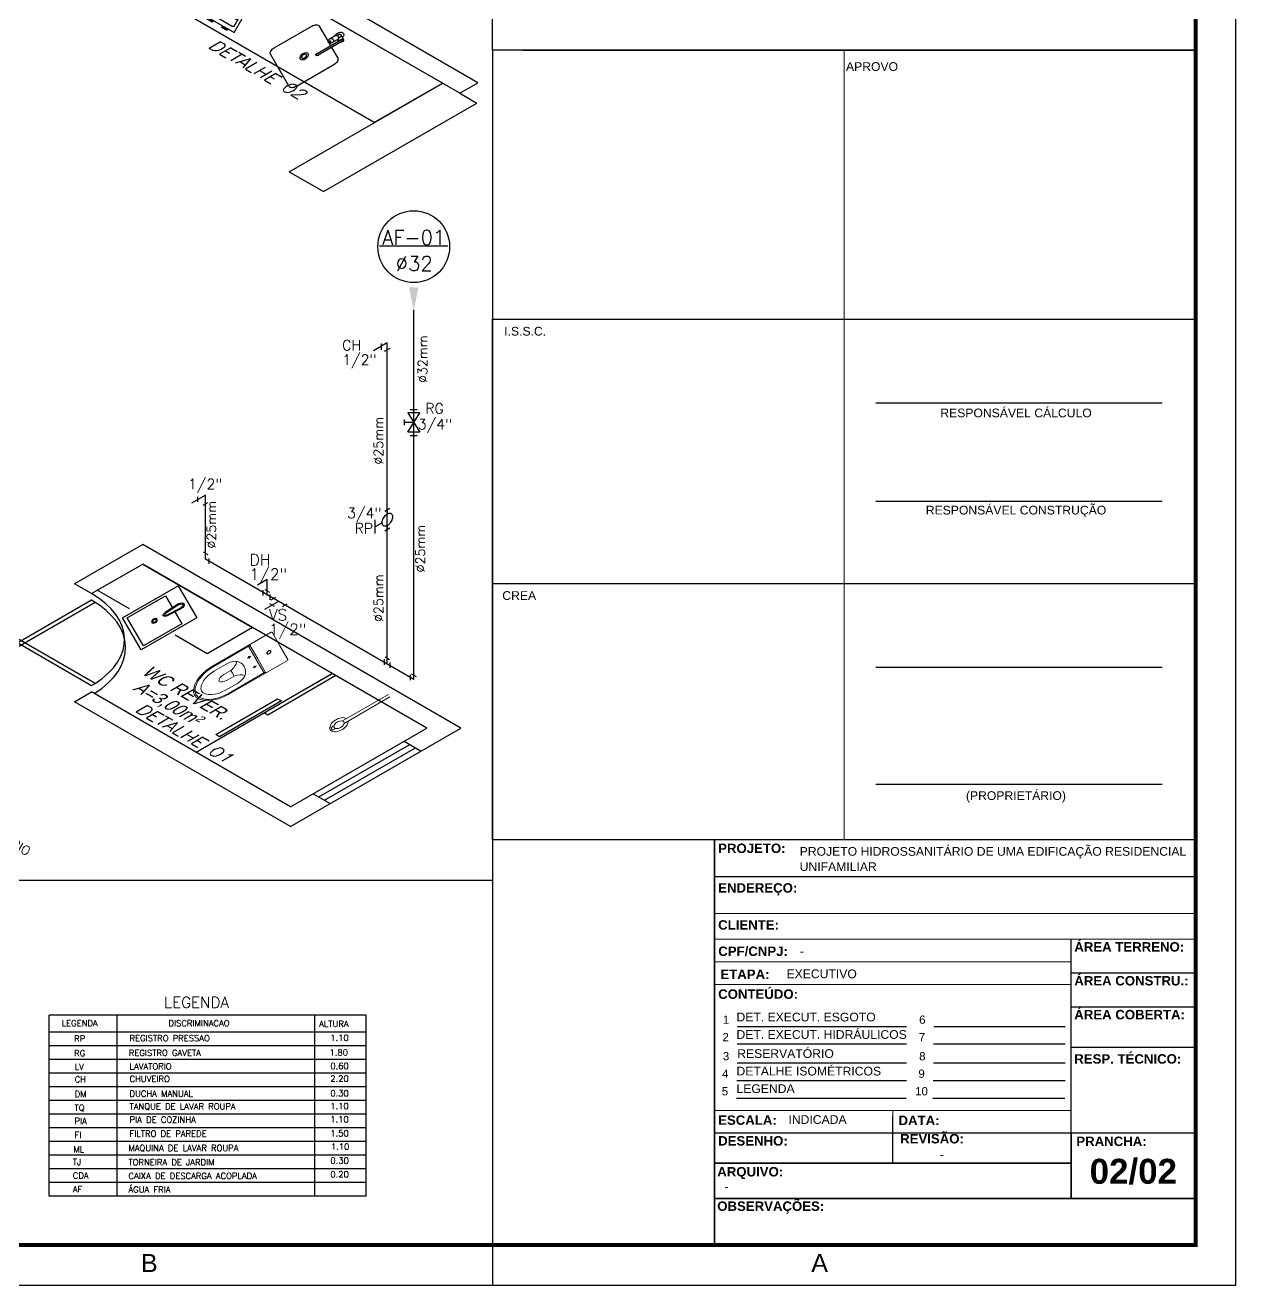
# Model space of a CAD drawing. Header units: millimetres. Extents: x -336 to -33, y -135 to 770.
# Drawn here: x -282.1 to -251.97, y 636.9 to 668.27 of the extents above; entities that cross this region are included whole.
import ezdxf
from ezdxf.enums import TextEntityAlignment as Align

# ---------------------------------------------------------------- set-up
doc = ezdxf.new("R2010")
doc.units = ezdxf.units.MM
doc.header["$LTSCALE"] = 50
doc.header["$MEASUREMENT"] = 0
doc.linetypes.add('CONTINU', pattern=[0])
doc.linetypes.add('HIDDEN2', pattern=[0.1875, 0.125, -0.0625])
doc.layers.get('0').update_dxf_attribs({"linetype": 'CONTINUOUS'})
for name, color, linetype in [('-HIDRO', 8, 'CONTINUOUS'), ('a-pem-m', 6, 'CONTINUOUS'), ('A-PEN-R', 1, 'CONTINUOUS'), ('A-PEN-Y', 2, 'CONTINUOUS'), ('AF', 5, 'CONTINUOUS'), ('CONEXAO_AG_FRIA', 2, 'CONTINUOUS'), ('CONEXÃO_HIDRÁULICA', 2, 'CONTINUOUS'), ('Diametro', 2, 'CONTINUOUS'), ('E-txt-g', 3, 'CONTINUOUS'), ("LINHA - PROJETU'S", 1, 'CONTINUOUS'), ('MOB', 251, 'CONTINUOUS'), ('P2', 1, 'CONTINUOUS'), ("PRANCHA - PROJETU'S", 7, 'CONTINUOUS'), ('Prumadas_L', 1, 'CONTINUOUS'), ('Prumadas_Q', 3, 'CONTINUOUS'), ('Prumadas_T', 2, 'CONTINUOUS'), ('TEXT', 2, 'CONTINUOUS')]:
    doc.layers.add(name, color=color, linetype=linetype)
doc.layers.add('E-Lay-9', color=9, linetype='CONTINUOUS', lineweight=9)
doc.layers.add('E-Txt-W', color=7, linetype='CONTINUOUS', lineweight=20)
doc.styles.add('ARIAL', font='arial.ttf', dxfattribs={"height": 2})
doc.styles.add('F2', font='swissc.ttf')
doc.styles.add('HELVET', font='HELVET.SHX')
doc.styles.add('REG60', font='romans.shx', dxfattribs={"width": 0.8, "height": 0.15})
doc.styles.add('REG80', font='romans.shx', dxfattribs={"width": 0.8, "height": 0.2})
doc.styles.add('ROMANS', font='romans', dxfattribs={"height": 0.1})

# ---------------------------------------------------------------- blocks, each defined once
blk = doc.blocks.new('ADFSGASDFG')
at = {"layer": "PRANCHA - PROJETU'S", "color": 1}
for p, q in [((360.678, 47.946), (360.678, 107.346)), ((276.578, 47.946), (360.678, 47.946))]:
    blk.add_line(p, q, dxfattribs=at)
at = {"layer": "PRANCHA - PROJETU'S", "color": 4, "const_width": 0.1}
blk.add_lwpolyline([(279.078, 106.346), (359.678, 106.346), (359.678, 48.946), (279.078, 48.946)], close=True, dxfattribs=at)
blk = doc.blocks.new('Fogão03_6')
at = {"layer": 'a-pem-m', "color": 8}
for p, q in [((-0.35, -0.65), (-0.35, 0)), ((-0.35, 0), (0.35, 0)), ((-0.35, 0), (0.35, 0)), ((-0.35, -0.65), (-0.35, 0)), ((-0.33, -0.59), (-0.33, -0.03)), ((-0.33, -0.59), (-0.33, -0.03)), ((-0.32, -0.02), (-0.1467, -0.02)), ((-0.32, -0.02), (-0.1467, -0.02)), ((-0.1367, -0.59), (-0.1367, -0.03)), ((-0.1367, -0.59), (-0.1367, -0.03)), ((-0.0967, -0.59), (-0.0967, -0.03)), ((-0.0967, -0.59), (-0.0967, -0.03)), ((-0.0867, -0.02), (0.0867, -0.02)), ((-0.0867, -0.02), (0.0867, -0.02)), ((0.0967, -0.59), (0.0967, -0.03)), ((0.0967, -0.59), (0.0967, -0.03)), ((0.1367, -0.59), (0.1367, -0.03)), ((0.1367, -0.59), (0.1367, -0.03)), ((0.1467, -0.02), (0.32, -0.02)), ((0.1467, -0.02), (0.32, -0.02)), ((0.33, -0.59), (0.33, -0.03)), ((0.33, -0.59), (0.33, -0.03)), ((0.35, -0.65), (0.35, 0)), ((0.35, -0.65), (0.35, 0)), ((-0.33, -0.1029), (-0.28, -0.1029)), ((-0.33, -0.1029), (-0.28, -0.1029)), ((-0.1867, -0.1029), (-0.1367, -0.1029)), ((-0.1867, -0.1029), (-0.1367, -0.1029)), ((-0.0967, -0.1029), (-0.0467, -0.1029)), ((-0.0967, -0.1029), (-0.0467, -0.1029)), ((0.0467, -0.1029), (0.0967, -0.1029)), ((0.0467, -0.1029), (0.0967, -0.1029)), ((0.1367, -0.1029), (0.1867, -0.1029)), ((0.1367, -0.1029), (0.1867, -0.1029)), ((0.28, -0.1029), (0.33, -0.1029)), ((0.28, -0.1029), (0.33, -0.1029)), ((-0.33, -0.1857), (-0.28, -0.1857)), ((-0.33, -0.1857), (-0.28, -0.1857)), ((-0.1867, -0.1857), (-0.1367, -0.1857)), ((-0.1867, -0.1857), (-0.1367, -0.1857)), ((-0.0967, -0.1857), (-0.0467, -0.1857)), ((-0.0967, -0.1857), (-0.0467, -0.1857)), ((0.0467, -0.1857), (0.0967, -0.1857)), ((0.0467, -0.1857), (0.0967, -0.1857)), ((0.1367, -0.1857), (0.1867, -0.1857)), ((0.1367, -0.1857), (0.1867, -0.1857)), ((0.28, -0.1857), (0.33, -0.1857)), ((0.28, -0.1857), (0.33, -0.1857)), ((-0.33, -0.2686), (-0.1367, -0.2686)), ((-0.33, -0.2686), (-0.1367, -0.2686)), ((-0.0967, -0.2686), (0.0967, -0.2686)), ((-0.0967, -0.2686), (0.0967, -0.2686)), ((0.1367, -0.2686), (0.33, -0.2686)), ((0.1367, -0.2686), (0.33, -0.2686)), ((-0.33, -0.3514), (-0.1367, -0.3514)), ((-0.33, -0.3514), (-0.1367, -0.3514)), ((-0.0967, -0.3514), (0.0967, -0.3514)), ((-0.0967, -0.3514), (0.0967, -0.3514)), ((0.1367, -0.3514), (0.33, -0.3514)), ((0.1367, -0.3514), (0.33, -0.3514)), ((-0.33, -0.4343), (-0.28, -0.4343)), ((-0.33, -0.4343), (-0.28, -0.4343)), ((-0.1867, -0.4343), (-0.1367, -0.4343)), ((-0.1867, -0.4343), (-0.1367, -0.4343)), ((-0.0967, -0.4343), (-0.0467, -0.4343)), ((-0.0967, -0.4343), (-0.0467, -0.4343)), ((0.0467, -0.4343), (0.0967, -0.4343)), ((0.0467, -0.4343), (0.0967, -0.4343)), ((0.1367, -0.4343), (0.1867, -0.4343)), ((0.1367, -0.4343), (0.1867, -0.4343)), ((0.28, -0.4343), (0.33, -0.4343)), ((0.28, -0.4343), (0.33, -0.4343)), ((-0.33, -0.5171), (-0.28, -0.5171)), ((-0.33, -0.5171), (-0.28, -0.5171)), ((-0.1867, -0.5171), (-0.1367, -0.5171)), ((-0.1867, -0.5171), (-0.1367, -0.5171)), ((-0.0967, -0.5171), (-0.0467, -0.5171)), ((-0.0967, -0.5171), (-0.0467, -0.5171)), ((0.0467, -0.5171), (0.0967, -0.5171)), ((0.0467, -0.5171), (0.0967, -0.5171)), ((0.1367, -0.5171), (0.1867, -0.5171)), ((0.1367, -0.5171), (0.1867, -0.5171)), ((0.28, -0.5171), (0.33, -0.5171)), ((0.28, -0.5171), (0.33, -0.5171)), ((-0.32, -0.6), (-0.1467, -0.6)), ((-0.32, -0.6), (-0.1467, -0.6)), ((-0.0867, -0.6), (0.0867, -0.6)), ((-0.0867, -0.6), (0.0867, -0.6)), ((0.1467, -0.6), (0.32, -0.6)), ((0.1467, -0.6), (0.32, -0.6)), ((-0.35, -0.65), (0.35, -0.65)), ((-0.35, -0.65), (0.35, -0.65)), ((-0.3068, -0.65), (-0.3068, -0.67)), ((-0.3068, -0.65), (-0.3068, -0.67)), ((-0.2669, -0.66), (-0.3068, -0.66)), ((-0.2669, -0.66), (-0.3068, -0.66)), ((-0.2669, -0.67), (-0.3068, -0.67)), ((-0.2669, -0.67), (-0.3068, -0.67)), ((-0.2669, -0.65), (-0.2669, -0.67)), ((-0.2669, -0.65), (-0.2669, -0.67)), ((-0.1998, -0.65), (-0.1998, -0.67)), ((-0.1998, -0.65), (-0.1998, -0.67)), ((-0.1599, -0.66), (-0.1998, -0.66)), ((-0.1599, -0.66), (-0.1998, -0.66)), ((-0.1599, -0.67), (-0.1998, -0.67)), ((-0.1599, -0.67), (-0.1998, -0.67)), ((-0.1599, -0.65), (-0.1599, -0.67)), ((-0.1599, -0.65), (-0.1599, -0.67)), ((-0.0734, -0.65), (-0.0734, -0.67)), ((-0.0734, -0.65), (-0.0734, -0.67)), ((-0.0335, -0.66), (-0.0734, -0.66)), ((-0.0335, -0.66), (-0.0734, -0.66)), ((-0.0335, -0.67), (-0.0734, -0.67)), ((-0.0335, -0.67), (-0.0734, -0.67)), ((-0.0335, -0.65), (-0.0335, -0.67)), ((-0.0335, -0.65), (-0.0335, -0.67)), ((0.0335, -0.65), (0.0335, -0.67)), ((0.0335, -0.65), (0.0335, -0.67)), ((0.0734, -0.66), (0.0335, -0.66)), ((0.0734, -0.66), (0.0335, -0.66)), ((0.0734, -0.67), (0.0335, -0.67)), ((0.0734, -0.67), (0.0335, -0.67)), ((0.0734, -0.65), (0.0734, -0.67)), ((0.0734, -0.65), (0.0734, -0.67)), ((0.1599, -0.65), (0.1599, -0.67)), ((0.1599, -0.65), (0.1599, -0.67)), ((0.1998, -0.66), (0.1599, -0.66)), ((0.1998, -0.66), (0.1599, -0.66)), ((0.1998, -0.67), (0.1599, -0.67)), ((0.1998, -0.67), (0.1599, -0.67)), ((0.1998, -0.65), (0.1998, -0.67)), ((0.1998, -0.65), (0.1998, -0.67)), ((0.2669, -0.65), (0.2669, -0.67)), ((0.2669, -0.65), (0.2669, -0.67)), ((0.3067, -0.66), (0.2669, -0.66)), ((0.3067, -0.66), (0.2669, -0.66)), ((0.3067, -0.67), (0.2669, -0.67)), ((0.3067, -0.67), (0.2669, -0.67)), ((0.3067, -0.65), (0.3067, -0.67)), ((0.3067, -0.65), (0.3067, -0.67))]:
    blk.add_line(p, q, dxfattribs=at)
for centre, radius in [((-0.2333, -0.1443), 0.0341), ((-0.2333, -0.1443), 0.0341), ((-0.2333, -0.1443), 0.02), ((-0.2333, -0.1443), 0.02), ((0, -0.1443), 0.0341), ((0, -0.1443), 0.0341), ((0, -0.1443), 0.02), ((0, -0.1443), 0.02), ((0.2333, -0.1443), 0.0341), ((0.2333, -0.1443), 0.0341), ((0.2333, -0.1443), 0.02), ((0.2333, -0.1443), 0.02), ((-0.2333, -0.4757), 0.0341), ((-0.2333, -0.4757), 0.0341), ((-0.2333, -0.4757), 0.02), ((-0.2333, -0.4757), 0.02), ((0, -0.4757), 0.0341), ((0, -0.4757), 0.0341), ((0, -0.4757), 0.02), ((0, -0.4757), 0.02), ((0.2333, -0.4757), 0.0341), ((0.2333, -0.4757), 0.0341), ((0.2333, -0.4757), 0.02), ((0.2333, -0.4757), 0.02)]:
    blk.add_circle(centre, radius, dxfattribs=at)
for centre, start, end in [((-0.32, -0.03), 89.99946, 179.99964), ((-0.32, -0.03), 89.99946, 179.99964), ((-0.1467, -0.03), 359.99964, 89.99946), ((-0.1467, -0.03), 359.99964, 89.99946), ((-0.0867, -0.03), 89.99946, 179.99964), ((-0.0867, -0.03), 89.99946, 179.99964), ((0.0867, -0.03), 359.99964, 89.99946), ((0.0867, -0.03), 359.99964, 89.99946), ((0.1467, -0.03), 89.99946, 179.99964), ((0.1467, -0.03), 89.99946, 179.99964), ((0.32, -0.03), 359.99964, 89.99946), ((0.32, -0.03), 359.99964, 89.99946), ((-0.32, -0.59), 179.99964, 269.99946), ((-0.32, -0.59), 179.99964, 269.99946), ((-0.1467, -0.59), 269.99946, 359.99964), ((-0.1467, -0.59), 269.99946, 359.99964), ((-0.0867, -0.59), 179.99964, 269.99946), ((-0.0867, -0.59), 179.99964, 269.99946), ((0.0867, -0.59), 269.99946, 359.99964), ((0.0867, -0.59), 269.99946, 359.99964), ((0.1467, -0.59), 179.99964, 269.99946), ((0.1467, -0.59), 179.99964, 269.99946), ((0.32, -0.59), 269.99946, 359.99964), ((0.32, -0.59), 269.99946, 359.99964)]:
    blk.add_arc(centre, 0.01, start, end, dxfattribs=at)
blk = doc.blocks.new('Cuba coz')
at = {"color": 8}
blk.add_line((7.5, -4.5), (7.5, -2.41), dxfattribs=at)
for points in [[(13.41, -6.5), (13.41, -20, 0.414214), (17.41, -24), (44.41, -24, 0.414214), (48.41, -20), (48.41, 20, 0.414214), (44.41, 24), (17.41, 24, 0.414214), (13.41, 20), (13.41, 0.74)], [(6.7, 1.75), (6, 1.75, 0.546464), (4.41, -0.73, -0.10784), (4.5, -1.15), (4.5, -5.5)], [(11.72, 2.5), (7.96, 2.5, 0.133256), (7.32, 2.33, 0.106756), (6.71, 1.77, 0.082828), (6.34, 0.99, 0.071352), (6.19, 0, 0.071352), (6.34, -0.99, 0.082828), (6.71, -1.77, 0.106756), (7.32, -2.33, 0.133256), (7.96, -2.5), (11.72, -2.5)], [(4.41, -0.73, 0.293273), (6, -1.75), (6.7, -1.75)], [(13.41, -1), (13.41, -4.5, 0.414214)]]:
    blk.add_lwpolyline(points, format="xyb", dxfattribs=at)
for points in [[(11.72, -2.5, 0.133256), (12.36, -2.33, 0.106756), (12.97, -1.77, 0.082828), (13.35, -0.99, 0.071352), (13.49, 0, 0.071352), (13.35, 0.99, 0.082828), (12.97, 1.77, 0.106756), (12.36, 2.33, 0.133256), (11.72, 2.5, 0.133256), (11.08, 2.33, 0.106756), (10.47, 1.77, 0.082828), (10.1, 0.99, 0.071352), (9.95, 0, 0.071352), (10.1, -0.99, 0.082828), (10.47, -1.77, 0.106756), (11.08, -2.33, 0.133256)], [(12.47, 0.75, 0.133256), (12.28, 0.7, 0.106756), (12.1, 0.53, 0.082828), (11.98, 0.3, 0.071352), (11.94, 0, 0.071352), (11.98, -0.3, 0.082828), (12.1, -0.53, 0.106756), (12.28, -0.7, 0.133256), (12.47, -0.75, 0.133256), (12.66, -0.7, 0.106756), (12.85, -0.53, 0.082828), (12.96, -0.3, 0.071352), (13, 0, 0.071352), (12.96, 0.3, 0.082828), (12.85, 0.53, 0.106756), (12.66, 0.7, 0.133256)], [(6, -6.5), (23, -6.5, 1), (23, -4.5), (6, -4.5, 1)]]:
    blk.add_lwpolyline(points, format="xyb", close=True, dxfattribs=at)
for radius in [3, 1.75]:
    blk.add_circle((30.91, 0), radius, dxfattribs=at)
for centre, radius, start, end in [((6, 0), 3.5, 45.58469, 244.62307), ((6, -5.5), 1.5, 41.81031, 318.18969), ((6, 0), 3.5, 295.37693, 314.41531), ((23, -5.5), 1.25, 233.1301, 126.8699)]:
    blk.add_arc(centre, radius, start, end, dxfattribs=at)
blk = doc.blocks.new('cozinha')
at = {"layer": '-HIDRO', "linetype": 'Continuous'}
for p, q in [((-1.3625, 0.3774), (-0.4377, 1.3021)), ((1.4361, -0.5717), (-0.4377, 1.3021)), ((-1.2564, 0.2713), (-0.4448, 1.0829)), ((1.323, -0.6849), (-0.4448, 1.0829)), ((0.2623, -1.5334), (1.2169, -0.5788)), ((1.323, -0.6849), (1.4361, -0.5717)), ((1.323, -0.6849), (1.429, -0.7909)), ((0.4744, -1.7455), (1.429, -0.7909)), ((0.2623, -1.5334), (0.4744, -1.7455))]:
    blk.add_line(p, q, dxfattribs=at)
at = {"layer": '-HIDRO', "linetype": 'CONTINU'}
blk.add_lwpolyline([(0.7901, -1.0005), (-0.3741, 0.1637), (0.0502, 0.5879), (1.2169, -0.5788)], close=True, dxfattribs=at)
at = {"layer": '-HIDRO', "linetype": 'Continuous', "rotation": 315}
blk.add_blockref('Fogão03_6', (-0.1973, 0.8354), dxfattribs=at)
at = {"layer": '-HIDRO', "xscale": -0.01000000000021828, "yscale": 0.01000000000021828, "zscale": 0.01, "rotation": 45}
blk.add_blockref('Cuba coz', (0.6219, -0.0193, -6.3346), dxfattribs=at)
at = {"layer": 'Diametro', "style": 'ROMANS'}
blk.add_text('DETALHE 02', height=0.1, rotation=315.15393, dxfattribs=at).set_placement((0.0378, -0.4747), align=Align.CENTER)
blk = doc.blocks.new('TXT-AMB75')
at = {"layer": 'E-txt-g', "style": 'REG80', "width": 0.8, "flags": 8}
blk.add_attdef('TXT', text='', height=0.2, dxfattribs=at).set_placement((0.005, 0.296), align=Align.CENTER)
at = {"layer": 'E-Txt-W', "style": 'REG60', "width": 0.8, "flags": 8}
blk.add_attdef('TXT', text='', height=0.15, dxfattribs=at).set_placement((0.005, 0.027), align=Align.CENTER)
blk = doc.blocks.new('vaso-s')
at = {"color": 8}
for start, end in [(0, 180), (180, 0)]:
    blk.add_arc((0.08, 0), 0.0143, start, end, dxfattribs=at)
at = {"layer": 'E-Lay-9', "color": 8}
for p, q in [((0, 0.17), (0, 0)), ((0.4256, 0.175), (0.005, 0.175)), ((0.16, 0.17), (0.16, 0.17)), ((0.16, 0.17), (0.16, 0)), ((0.4256, 0.165), (0.165, 0.165)), ((0.17, 0), (0.17, 0.16)), ((0.4306, 0.12), (0.3459, 0.12)), ((0.2134, 0.06), (0.1891, 0.06)), ((0.2013, 0.0479), (0.2013, 0.0722)), ((0.3406, 0.035), (0.3406, 0)), ((0.3906, 0.035), (0.3406, 0.035)), ((0, -0.17), (0, 0)), ((0.16, -0.17), (0.16, 0)), ((0.17, 0), (0.17, -0.1601)), ((0.2134, -0.06), (0.1891, -0.06)), ((0.2013, -0.0479), (0.2013, -0.0722)), ((0.3406, -0.035), (0.3406, 0)), ((0.3906, -0.035), (0.3406, -0.035)), ((0.4306, -0.12), (0.3459, -0.12)), ((0.4256, -0.175), (0.005, -0.175)), ((0.16, -0.17), (0.16, -0.17)), ((0.4256, -0.165), (0.165, -0.165))]:
    blk.add_line(p, q, dxfattribs=at)
for centre in [(0.2013, 0.06), (0.2013, -0.06)]:
    blk.add_circle(centre, 0.005, dxfattribs=at)
for centre, radius, start, end in [((0.005, 0.17), 0.005, 90, 180), ((0.155, 0.17), 0.005, 0, 90), ((0.165, 0.17), 0.00495, 180, 270), ((0.165, 0.16), 0.00495, 0, 90), ((0.4256, -0.015), 0.19, 4.52806, 90), ((0.4256, -0.015), 0.18, 4.78019, 90), ((0.3459, 0.0375), 0.0825, 90, 163.03545), ((0.3754, 0.1358), 0.1066, 206.93947, 250.96472), ((0.4306, -0.015), 0.135, 6.37937, 90), ((0.518, -0.015), 0.2624, 163.03545, 176.7233), ((0.3906, -0.015), 0.05, 17.4576, 90), ((0.518, 0.015), 0.2624, 183.2767, 196.96455), ((0.3459, -0.0375), 0.0825, 196.96455, 270), ((0.3754, -0.1358), 0.1066, 109.03528, 153.06053), ((0.3906, 0.015), 0.05, 270, 342.5424), ((0.4256, 0.015), 0.19, 270, 355.47194), ((0.4256, 0.015), 0.18, 270, 355.21981), ((0.4306, 0.015), 0.135, 270, 353.62063), ((0.005, -0.17), 0.005, 180, 270), ((0.155, -0.17), 0.005, 270, 0), ((0.165, -0.17), 0.00495, 90, 180), ((0.165, -0.1601), 0.00495, 270, 0)]:
    blk.add_arc(centre, radius, start, end, dxfattribs=at)
blk = doc.blocks.new('Chuveiro')
at = {"layer": 'E-Lay-9', "color": 8}
for p, q in [((-0.0311, 0.0156), (-0.3604, 0.0156)), ((0.0509, 0.0156), (0.0311, 0.0156)), ((0.0509, 0.0156), (0.0509, -0.0156)), ((-0.0311, -0.0156), (-0.3604, -0.0156)), ((0.0509, -0.0156), (0.0311, -0.0156))]:
    blk.add_line(p, q, dxfattribs=at)
blk.add_circle((0, 0), 0.0348, dxfattribs=at)
for centre, radius, start, end in [((0, 0), 0.0624, 194.4775, 165.5225), ((0.0093, 0), 0.0444, 339.42663, 20.57337)]:
    blk.add_arc(centre, radius, start, end, dxfattribs=at)
blk = doc.blocks.new('CUBA QUADRADA-flat-4-flat-1')
at = {"layer": 'MOB'}
blk.add_lwpolyline([(0, -0.2), (0.4, -0.2), (0.4, 0.2), (0, 0.2)], close=True, dxfattribs=at)
blk.add_lwpolyline([(0.1, -0.0255), (0.1, -0.175), (0.375, -0.175), (0.375, 0.175), (0.1, 0.175), (0.1, 0.0255)], dxfattribs=at)
for points in [[(0.155, -0.02), (0.055, -0.03, -1), (0.055, 0.03), (0.155, 0.02, -1)], [(0.155, -0.01), (0.055, -0.02, -1), (0.055, 0.02), (0.155, 0.01, -1)]]:
    blk.add_lwpolyline(points, format="xyb", close=True, dxfattribs=at)
for radius in [0.02, 0.0125]:
    blk.add_circle((0.2375, 0), radius, dxfattribs=at)
blk = doc.blocks.new('WC REVERSIVEL')
at = {"layer": '-HIDRO', "linetype": 'Continuous'}
for p, q in [((-0.7092, 1.6476), (-1.1335, 1.2234)), ((1.2707, -0.3323), (-0.7092, 1.6476)), ((-1.0274, 1.1173), (-0.7092, 1.4355)), ((1.0586, -0.3323), (-0.7092, 1.4355)), ((-1.0274, 1.1173), (-1.1335, 1.2234)), ((-1.6284, 0.7284), (-1.7696, 0.5867)), ((-1.5224, 0.6223), (-1.6284, 0.7284)), ((-1.6284, 0.4456), (-1.7696, 0.5867)), ((-1.6284, 0.4456), (-1.5224, 0.5516)), ((-1.5577, 0.587), (-1.5224, 0.6223)), ((-1.5577, 0.587), (-1.5224, 0.6223)), ((-1.5224, 0.5516), (-1.5577, 0.587)), ((-1.1335, -0.0494), (-1.0274, 0.0567)), ((-1.1335, -0.0494), (-1.0274, 0.0567)), ((0.21, -1.1808), (-1.0274, 0.0567)), ((0.21, -1.3929), (-1.1335, -0.0494)), ((0.21, -1.1808), (1.0586, -0.3323)), ((0.21, -1.3929), (1.2707, -0.3323))]:
    blk.add_line(p, q, dxfattribs=at)
at = {"layer": '-HIDRO'}
blk.add_line((0.4717, 0.2546), (-0.3769, -0.5939), dxfattribs=at)
at = {"layer": '-HIDRO', "linetype": 'HIDDEN2'}
for p, q in [((0.3868, -1.0747), (0.9525, -0.509)), ((0.4222, -1.1101), (0.9878, -0.5444)), ((0.9171, -0.4737), (1.0232, -0.5797)), ((0.3514, -1.0394), (0.4575, -1.1454))]:
    blk.add_line(p, q, dxfattribs=at)
at = {"layer": '-HIDRO'}
blk.add_lwpolyline([(-0.7907, 0.9513), (-0.9921, 1.1527), (-0.7092, 1.4355), (-0.0253, 0.7516), (-0.3082, 0.4688), (-0.5079, 0.6685)], dxfattribs=at)
for points in [[(-1.5224, 0.5516), (-1.5012, 0.5304), (-1.0062, 1.0254), (-1.0274, 1.0466)], [(-1.5224, 0.6223), (-1.0274, 0.1274), (-1.0062, 0.1486), (-1.5012, 0.6436)], [(0.4717, 0.2546), (0.4933, 0.233), (0.0691, -0.1913), (0.0474, -0.1696)], [(0.1305, -0.0169), (0.1535, -0.0399), (-0.2321, -0.4255), (-0.2551, -0.4026)]]:
    blk.add_lwpolyline(points, close=True, dxfattribs=at)
at = {"layer": '-HIDRO', "linetype": 'HIDDEN2'}
for centre, radius, start in [((-1.5229, 0.6219), 0.7007, 317.5089), ((-1.539, 0.535), 0.7235, 316.85774)]:
    blk.add_arc(centre, radius, start, 45, dxfattribs=at)
at = {"layer": '-HIDRO', "xscale": -1, "rotation": 45}
blk.add_blockref('CUBA QUADRADA-flat-4-flat-1', (-0.4301, 1.0291), dxfattribs=at)
at = {"layer": '-HIDRO', "rotation": 225}
for name, p in [('vaso-s', (0.1447, 0.5534)), ('Chuveiro', (0.5121, -0.2955))]:
    blk.add_blockref(name, p, dxfattribs=at)
at = {"layer": '-HIDRO'}
ref = blk.add_blockref('TXT-AMB75', (-0.6239, -0.1483), dxfattribs=dict(at, xscale=0.7290000000000001, yscale=0.7290000000000001, zscale=0.7290000000000001, rotation=315))
ref.add_attrib('TXT', 'WC REVER.', dxfattribs={"layer": 'E-txt-g', "color": 2, "height": 0.11, "rotation": 315, "style": 'F2'}).set_placement((-0.4682, 0.0017), align=Align.CENTER)
ref.add_attrib('TXT', 'A=3,00m²', dxfattribs={"layer": 'E-Txt-W', "height": 0.11, "rotation": 315, "style": 'F2'}).set_placement((-0.581, -0.1111), align=Align.CENTER)
at = {"layer": 'Diametro', "style": 'ROMANS'}
blk.add_text('DETALHE 01', height=0.1, rotation=315.15393, dxfattribs=at).set_placement((-0.476, -0.433), align=Align.CENTER)
blk = doc.blocks.new('*U1043', base_point=(2541.5, 289.3))
for p, q in [((2535.8, 298.7), (2547.3, 280)), ((2535.8, 280), (2547.3, 298.7)), ((2547.3, 298.7), (2535.8, 298.7)), ((2538.2, 302), (2544.9, 302)), ((2541.5, 289.3), (2532.6, 289.3)), ((2547.3, 280), (2535.8, 280)), ((2538.2, 276.7), (2544.9, 276.7))]:
    blk.add_line(p, q)
at = {"linetype": 'Continuous'}
blk.add_line((2532.6, 286.6), (2532.6, 292.1), dxfattribs=at)
blk = doc.blocks.new('*U1044', base_point=(2541.5, 283.9))
for p, q in [((2535.4, 277.1), (2535.4, 283.8)), ((2538.6, 275.6), (2544.4, 278.9))]:
    blk.add_line(p, q)
blk = doc.blocks.new('ADH_CXI_RG_A')
for p, q in [((0.0195, 0.0667), (-0.0195, 0.0892)), ((0, 0.078), (0, 0.046)), ((-0.0195, -0.0667), (0.0195, -0.0892)), ((0, -0.046), (0, -0.078)), ((0.0398, -0.023), (0.0937, -0.0541)), ((0.0937, -0.1066), (0.0937, -0.0016))]:
    blk.add_line(p, q)
blk.add_lwpolyline([(0.0398, -0.023, 0.064782), (0.0374, -0.0059, 0.052885), (0.0305, 0.0119, 0.05077), (0.0199, 0.0283, 0.057376), (0.0069, 0.0413, 0.075912), (-0.0069, 0.0493, 0.111921), (-0.0199, 0.0513, 0.1493), (-0.0305, 0.0472, 0.133827), (-0.0374, 0.0373, 0.091621), (-0.0398, 0.023, 0.064782), (-0.0374, 0.0059, 0.052885), (-0.0305, -0.0119, 0.05077), (-0.0199, -0.0283, 0.057376), (-0.0069, -0.0413, 0.075912), (0.0069, -0.0493, 0.111921), (0.0199, -0.0513, 0.1493), (0.0305, -0.0472, 0.133827), (0.0374, -0.0373, 0.091621), (0.0398, -0.023)], format="xyb", close=True)

msp = doc.modelspace()

# ---------------------------------------------------------------- linework, layer by layer
at = {"color": 4}
msp.add_line((-252.965, 647.795), (-252.965, 667.529), dxfattribs=at)
for p, q in [((-281.509, 639.13), (-281.509, 643.631)), ((-273.614, 643.631), (-281.509, 643.631)), ((-279.81, 639.13), (-279.81, 643.631)), ((-274.889, 639.13), (-274.889, 643.631)), ((-273.612, 639.13), (-273.612, 643.631)), ((-273.614, 643.206), (-281.509, 643.206)), ((-273.614, 642.866), (-281.509, 642.866)), ((-273.614, 642.527), (-281.509, 642.527)), ((-273.614, 642.187), (-281.509, 642.187)), ((-274.591, 642.187), (-281.509, 642.187)), ((-273.614, 641.847), (-281.509, 641.847)), ((-273.614, 641.508), (-281.509, 641.508)), ((-273.614, 641.168), (-281.509, 641.168)), ((-273.63, 640.828), (-281.509, 640.828)), ((-273.614, 640.489), (-281.509, 640.489)), ((-273.614, 640.149), (-281.509, 640.149)), ((-273.612, 639.81), (-281.509, 639.81)), ((-273.612, 639.47), (-281.509, 639.47)), ((-273.612, 639.13), (-281.509, 639.13))]:
    msp.add_line(p, q)
at = {"layer": 'A-PEN-R'}
for p, q in [((-270.465, 667.653), (-270.465, 695.311)), ((-320.65, 646.989), (-270.465, 646.989))]:
    msp.add_line(p, q, dxfattribs=at)
at = {"layer": 'A-PEN-Y'}
for p, q in [((-269.715, 667.653), (-252.965, 667.653)), ((-277.672, 655.163), (-277.557, 655.096)), ((-277.532, 654.996), (-277.532, 654.863)), ((-276.19, 654.206), (-276.19, 654.073)), ((-276.134, 654.225), (-276.019, 654.158)), ((-275.898, 653.802), (-276.013, 653.869)), ((-276.012, 654.104), (-276.012, 653.97)), ((-275.981, 653.968), (-275.866, 654.034)), ((-275.696, 653.803), (-275.581, 653.87)), ((-273.162, 652.489), (-273.162, 652.355)), ((-273.144, 652.549), (-273.029, 652.482)), ((-273.021, 652.407), (-273.021, 652.274)), ((-272.521, 652.103), (-272.521, 651.97)), ((-272.488, 652.13), (-272.372, 652.064))]:
    msp.add_line(p, q, dxfattribs=at)
at = {"layer": 'AF'}
for p, q in [((-272.43, 651.984), (-272.43, 661.184)), ((-273.087, 660.363), (-273.433, 660.163)), ((-273.087, 652.363), (-273.087, 660.363)), ((-277.615, 656.577), (-277.961, 656.377)), ((-277.615, 654.977), (-277.615, 656.577)), ((-272.43, 651.984), (-277.615, 654.977)), ((-276.079, 654.476), (-276.322, 654.336)), ((-276.079, 654.075), (-276.079, 654.476)), ((-275.796, 653.928), (-276.143, 653.728))]:
    msp.add_line(p, q, dxfattribs=at)
at = {"layer": 'CONEXÃO_HIDRÁULICA'}
for p, q in [((-277.802, 656.406), (-277.802, 656.535)), ((-277.671, 656.329), (-277.558, 656.394))]:
    msp.add_line(p, q, dxfattribs=at)
at = {"layer": 'E-txt-g'}
for p, q in [((-253.798, 658.866), (-260.925, 658.866)), ((-253.798, 656.417), (-260.925, 656.417)), ((-253.798, 652.288), (-260.925, 652.288)), ((-253.798, 649.372), (-260.925, 649.372))]:
    msp.add_line(p, q, dxfattribs=at)
at = {"layer": "LINHA - PROJETU'S", "color": 1}
msp.add_line((-270.465, 647.999), (-270.465, 660.951), dxfattribs=at)
at = {"layer": "LINHA - PROJETU'S", "color": 1, "const_width": 0.03}
for points in [[(-270.465, 647.999), (-270.465, 667.653), (-252.918, 667.653)], [(-261.715, 647.999), (-261.715, 667.653)], [(-252.965, 660.951), (-270.465, 660.951)], [(-252.965, 654.373), (-270.465, 654.373)], [(-252.965, 647.999), (-270.465, 647.999), (-270.465, 636.911)], [(-264.941, 637.911), (-264.941, 647.999)], [(-264.941, 647.08), (-252.965, 647.08)], [(-264.941, 647.08), (-252.965, 647.08)], [(-264.941, 646.162), (-252.965, 646.162)], [(-264.941, 645.523), (-252.965, 645.523)], [(-264.941, 645.523), (-252.965, 645.523)], [(-264.941, 645.523), (-252.965, 645.523)], [(-256.067, 645.523), (-256.067, 639.081)], [(-256.067, 644.959), (-264.941, 644.959)], [(-264.941, 644.959), (-256.067, 644.959)], [(-252.965, 644.681), (-256.067, 644.681)], [(-264.941, 644.395), (-256.067, 644.395)], [(-256.067, 643.836), (-252.965, 643.836)], [(-252.965, 642.836), (-256.067, 642.836)], [(-256.067, 641.258), (-264.941, 641.258)], [(-260.504, 641.258), (-260.504, 639.95)], [(-264.941, 640.703), (-252.965, 640.703)], [(-256.067, 639.95), (-260.504, 639.95), (-260.504, 640.703)], [(-256.067, 640.703), (-256.067, 639.95)], [(-260.504, 639.95), (-264.941, 639.95)], [(-252.965, 639.07), (-264.941, 639.07)]]:
    msp.add_lwpolyline(points, dxfattribs=at)
at = {"layer": "LINHA - PROJETU'S", "color": 1}
for points in [[(-264.941, 647.999), (-264.941, 637.911)], [(-256.067, 640.703), (-256.067, 639.081)]]:
    msp.add_lwpolyline(points, dxfattribs=at)
at = {"layer": 'P2'}
msp.add_line((-252.965, 647.999), (-270.465, 647.999), dxfattribs=at)
at = {"layer": "PRANCHA - PROJETU'S", "color": 1}
for p, q in [((-270.465, 647.999), (-270.465, 637.911)), ((-260.504, 640.703), (-260.504, 641.129)), ((-264.941, 639.07), (-252.965, 639.07))]:
    msp.add_line(p, q, dxfattribs=at)
at = {"layer": "PRANCHA - PROJETU'S"}
for p, q in [((-252.965, 647.999), (-252.965, 637.911)), ((-270.465, 637.911), (-252.965, 637.911)), ((-270.465, 637.911), (-252.965, 637.911)), ((-270.465, 637.911), (-252.965, 637.911)), ((-268.693, 637.911), (-252.965, 637.911)), ((-264.128, 637.911), (-253.29, 637.911)), ((-264.128, 637.911), (-252.965, 637.911))]:
    msp.add_line(p, q, dxfattribs=at)
at = {"layer": "PRANCHA - PROJETU'S", "color": 6}
for p, q in [((-264.368, 643.35), (-260.162, 643.35)), ((-259.482, 643.35), (-256.588, 643.35)), ((-259.482, 643.35), (-256.21, 643.35)), ((-264.377, 642.916), (-260.162, 642.916)), ((-259.491, 642.916), (-256.21, 642.916)), ((-264.377, 642.441), (-260.162, 642.441)), ((-259.491, 642.441), (-256.21, 642.441)), ((-264.386, 642.005), (-260.162, 642.005)), ((-264.386, 642.005), (-260.162, 642.005)), ((-259.5, 642.004), (-256.21, 642.004)), ((-259.5, 642.004), (-256.21, 642.004)), ((-264.395, 641.568), (-260.171, 641.568)), ((-264.395, 641.568), (-260.171, 641.568)), ((-259.509, 641.568), (-256.219, 641.568)), ((-259.509, 641.568), (-256.219, 641.568))]:
    msp.add_line(p, q, dxfattribs=at)
at = {"layer": "PRANCHA - PROJETU'S", "color": 1}
for points in [[(-252.965, 647.999), (-270.465, 647.999), (-270.465, 637.911)], [(-264.941, 640.355), (-264.941, 647.999)], [(-256.067, 639.081), (-256.067, 645.523)], [(-256.067, 643.836), (-252.965, 643.836)], [(-256.067, 642.836), (-252.965, 642.836)], [(-252.965, 641.129), (-252.925, 641.129)], [(-264.941, 640.703), (-252.965, 640.703)], [(-260.504, 639.95), (-260.504, 640.703)], [(-264.941, 637.911), (-264.941, 640.355)], [(-256.067, 640.355), (-256.067, 640.357)], [(-264.941, 639.95), (-256.067, 639.95)]]:
    msp.add_lwpolyline(points, dxfattribs=at)
at = {"layer": 'Prumadas_L'}
msp.add_line((-273.279, 662.782), (-271.581, 662.782), dxfattribs=at)
msp.add_solid([(-272.43, 661.184), (-272.55, 661.747), (-272.31, 661.747)], dxfattribs=at)
at = {"layer": 'Prumadas_Q'}
msp.add_circle((-272.43, 662.759), 0.893, dxfattribs=at)

# ---------------------------------------------------------------- block references
at = {"layer": 'AF', "xscale": 4, "yscale": 2.3094, "zscale": 4}
for name, p in [('cozinha', (-276.576, 668.161)), ('WC REVERSIVEL', (-276.339, 651.544))]:
    msp.add_blockref(name, p, dxfattribs=at)
at = {"layer": 'CONEXAO_AG_FRIA'}
for name, p, xscale, yscale, zscale in [('*U1044', (-273.087, 660.355), 0.02400000000125146, 0.02399999999988722, 2.4), ('*U1043', (-272.43, 658.384), 0.02560000000084983, 0.02559999999994034, 2.56)]:
    msp.add_blockref(name, p, dxfattribs=dict(at, xscale=xscale, yscale=yscale, zscale=zscale))
at = {"layer": 'CONEXÃO_HIDRÁULICA', "xscale": -3.200000000000728, "yscale": 3.199999999999818, "zscale": 3.2}
msp.add_blockref('ADH_CXI_RG_A', (-273.087, 655.963), dxfattribs=at)
at = {"layer": "PRANCHA - PROJETU'S", "color": 1}
msp.add_blockref('ADFSGASDFG', (-612.643, 588.965), dxfattribs=at)

# ---------------------------------------------------------------- texts
at = {"color": 3, "style": 'ROMANS'}
for s, height, p in [('LEGENDA', 0.1528, (-281.194, 643.507)), ('DISCRIMINACAO', 0.15284, (-278.534, 643.507)), ('ALTURA', 0.1528, (-274.784, 643.492)), ('RP ', 0.1528, (-280.884, 643.126)), ('REGISTRO PRESSAO', 0.15284, (-279.504, 643.135)), ('1.10', 0.1528, (-274.506, 643.144)), ('RG', 0.1528, (-280.882, 642.76)), ('REGISTRO GAVETA', 0.15284, (-279.522, 642.769)), ('1.80', 0.1528, (-274.525, 642.778)), ('LV', 0.1528, (-280.869, 642.423)), ('LAVATORIO', 0.1528, (-279.504, 642.432)), ('0.60', 0.1528, (-274.506, 642.441)), ('CH', 0.1528, (-280.869, 642.112)), ('CHUVEIRO', 0.1528, (-279.504, 642.121)), ('2.20', 0.1528, (-274.506, 642.13)), ('DM', 0.1528, (-280.869, 641.746)), ('DUCHA MANUAL', 0.15284, (-279.504, 641.755)), ('0.30', 0.1528, (-274.506, 641.764)), ('TQ', 0.1528, (-280.873, 641.403)), ('TANQUE DE LAVAR ROUPA', 0.15284, (-279.504, 641.436)), ('1.10', 0.1528, (-274.506, 641.445)), ('PIA', 0.1528, (-280.873, 641.074)), ('PIA DE COZINHA', 0.15284, (-279.504, 641.107)), ('1.10', 0.1528, (-274.506, 641.116)), ('FI', 0.1528, (-280.873, 640.725)), ('FILTRO DE PAREDE', 0.15284, (-279.504, 640.758)), ('1.50', 0.1528, (-274.506, 640.767)), ('ML', 0.1528, (-280.9, 640.369)), ('MAQUINA DE LAVAR ROUPA', 0.15284, (-279.531, 640.402)), ('1.10', 0.1528, (-274.49, 640.437)), ('TJ', 0.1528, (-280.917, 640.054)), ('0.30', 0.1528, (-274.504, 640.087)), ('TORNEIRA DE JARDIM', 0.15284, (-279.531, 640.047)), ('0.20', 0.1528, (-274.504, 639.748)), ('CDA', 0.1528, (-280.917, 639.715)), ('CAIXA DE DESCARGA ACOPLADA', 0.15284, (-279.531, 639.707)), ('AF', 0.1528, (-280.917, 639.375)), ('ÁGUA FRIA', 0.1528, (-279.531, 639.368))]:
    msp.add_text(s, height=height, dxfattribs=at).set_placement(p, align=Align.TOP_LEFT)
at = {"layer": 'CONEXAO_AG_FRIA', "style": 'ROMANS'}
for s, height, p in [('CH', 0.256, (-274.211, 660.178)), ('1/2"', 0.256, (-274.211, 659.818)), ('RG', 0.256, (-272.143, 658.604)), ('3/4"', 0.256, (-272.328, 658.212)), ('1/2"', 0.256, (-278.051, 656.721)), ('3/4"', 0.256, (-274.087, 655.999)), ('RP', 0.256, (-273.902, 655.622)), ('DH', 0.28, (-276.514, 654.826)), ('1/2"', 0.28, (-276.514, 654.466)), ('VS', 0.28, (-276.036, 653.454)), ('1/2"', 0.28, (-276.036, 653.094))]:
    msp.add_text(s, height=height, dxfattribs=at).set_placement(p)
at = {"layer": 'Diametro', "style": 'ROMANS'}
for s, rotation, p in [('%%C32mm', 90, (-272.094, 659.959)), ('%%C25mm', 90, (-273.194, 657.927)), ('%%C25mm', 90, (-277.352, 655.837)), ('%%C25mm', 90, (-272.151, 655.244)), ('%%C25mm', 90, (-273.192, 654.01)), ('RESERVATÓRIO', 330, (-283.016, 648.14))]:
    msp.add_text(s, height=0.2304, rotation=rotation, dxfattribs=at).set_placement(p, align=Align.CENTER)
at = {"layer": "PRANCHA - PROJETU'S", "color": 2, "style": 'ARIAL'}
for s, height, p in [('APROVO', 0.2168, (-261.021, 667.242)), ('I.S.S.C.', 0.2168, (-269.656, 660.654)), ('RESPONSÁVEL CÁLCULO', 0.21676, (-257.436, 658.647)), ('RESPONSÁVEL CONSTRUÇÃO', 0.21676, (-257.436, 656.198)), ('CREA', 0.2168, (-269.804, 654.076)), ('(PROPRIETÁRIO)', 0.21676, (-257.438, 649.092))]:
    msp.add_text(s, height=height, dxfattribs=at).set_placement(p, align=Align.MIDDLE)
for s, height, p in [('PROJETO HIDROSSANITÁRIO DE UMA EDIFICAÇÃO RESIDENCIAL', 0.21676, (-262.821, 647.599)), ('UNIFAMILIAR', 0.21676, (-262.821, 647.22)), ('-', 0.217, (-262.818, 645.118)), ('EXECUTIVO', 0.2168, (-263.149, 644.552)), ('DET. EXECUT. ESGOTO', 0.21676, (-264.395, 643.476)), ('DET. EXECUT. HIDRÁULICOS', 0.21676, (-264.395, 643.042)), ('RESERVATÓRIO', 0.21676, (-264.377, 642.567)), ('DETALHE ISOMÉTRICOS', 0.21676, (-264.395, 642.13)), ('LEGENDA', 0.2168, (-264.395, 641.694)), ('INDICADA', 0.2168, (-263.101, 640.925)), ('-', 0.217, (-259.334, 640.052)), ('-', 0.217, (-264.697, 639.257))]:
    msp.add_text(s, height=height, dxfattribs=at).set_placement(p)
at = {"layer": "PRANCHA - PROJETU'S", "style": 'ARIAL'}
for s, height, p in [('1', 0.205, (-264.734, 643.417)), ('6', 0.205, (-259.848, 643.417)), ('2', 0.205, (-264.744, 642.983)), ('7', 0.205, (-259.857, 642.983)), ('3', 0.205, (-264.734, 642.508)), ('8', 0.205, (-259.848, 642.508)), ('4', 0.205, (-264.753, 642.072)), ('9', 0.205, (-259.867, 642.072)), ('5', 0.205, (-264.762, 641.635)), ('10', 0.2047, (-259.948, 641.635))]:
    msp.add_text(s, height=height, dxfattribs=at).set_placement(p)
at = {"layer": "PRANCHA - PROJETU'S", "color": 50, "linetype": 'Continuous', "style": 'ARIAL'}
for s, p in [('B', (-279.013, 637.461)), ('A', (-262.325, 637.461))]:
    msp.add_text(s, height=0.45, dxfattribs=at).set_placement(p, align=Align.MIDDLE)
at = {"layer": "PRANCHA - PROJETU'S", "color": 3, "char_height": 0.23508, "width": 8.80966, "attachment_point": 1, "style": 'HELVET'}
for s, insert in [('{\\fArial|b1|i0|c0|p34;PROJETO:}', (-264.851, 647.902)), ('{\\fArial|b1|i0|c0|p34;ENDEREÇO:}', (-264.851, 646.916)), ('{\\fArial|b1|i0|c0|p34;CLIENTE:}', (-264.851, 645.995)), ('{\\fArial|b1|i0|c0|p34;ÁREA TERRENO:}', (-255.986, 645.449)), ('{\\fArial|b1|i0|c0|p34;CPF/CNPJ:}', (-264.848, 645.34)), ('{\\fArial|b1|i0|c0|p34;ETAPA:}', (-264.795, 644.765)), ('{\\fArial|b1|i0|c0|p34;ÁREA CONSTRU.:}', (-255.986, 644.606)), ('{\\fArial|b1|i0|c0|p34;CONTEÚDO:}', (-264.851, 644.273)), ('{\\fArial|b1|i0|c0|p34;ÁREA COBERTA:}', (-255.986, 643.762)), ('{\\fArial|b1|i0|c0|p34;RESP. TÉCNICO:}', (-255.986, 642.66)), ('{\\fArial|b1|i0|c0|p34;ESCALA:}', (-264.851, 641.137)), ('{\\fArial|b1|i0|c0|p34;DATA:}', (-260.361, 641.129)), ('{\\fArial|b1|i0|c0|p34;REVISÃO:}', (-260.321, 640.674)), ('{\\fArial|b1|i0|c0|p34;DESENHO:}', (-264.851, 640.621)), ('{\\fArial|b1|i0|c0|p34;PRANCHA:}', (-255.935, 640.609)), ('{\\fArial|b1|i0|c0|p34;ARQUIVO:}', (-264.874, 639.852)), ('{\\fArial|b1|i0|c0|p34;OBSERVAÇÕES:}', (-264.874, 638.995))]:
    msp.add_mtext(s, dxfattribs=dict(at, insert=insert))
at = {"layer": "PRANCHA - PROJETU'S", "color": 2, "insert": (-255.603, 640.056), "char_height": 0.62207, "width": 23.31203, "attachment_point": 1, "style": 'HELVET'}
msp.add_mtext('{\\fArial|b1|i0|c0|p34;02/02}', dxfattribs=at)
at = {"layer": 'Prumadas_T', "style": 'ROMANS'}
for s, p in [('AF-01', (-272.43, 662.808)), ('%%C32', (-272.418, 662.159))]:
    msp.add_text(s, height=0.36, dxfattribs=at).set_placement(p, align=Align.CENTER)
at = {"layer": 'TEXT', "style": 'ROMANS'}
msp.add_text('LEGENDA', height=0.2751, dxfattribs=at).set_placement((-278.644, 644.088, 26.655), align=Align.TOP_LEFT)

doc.saveas('drawing.dxf')
